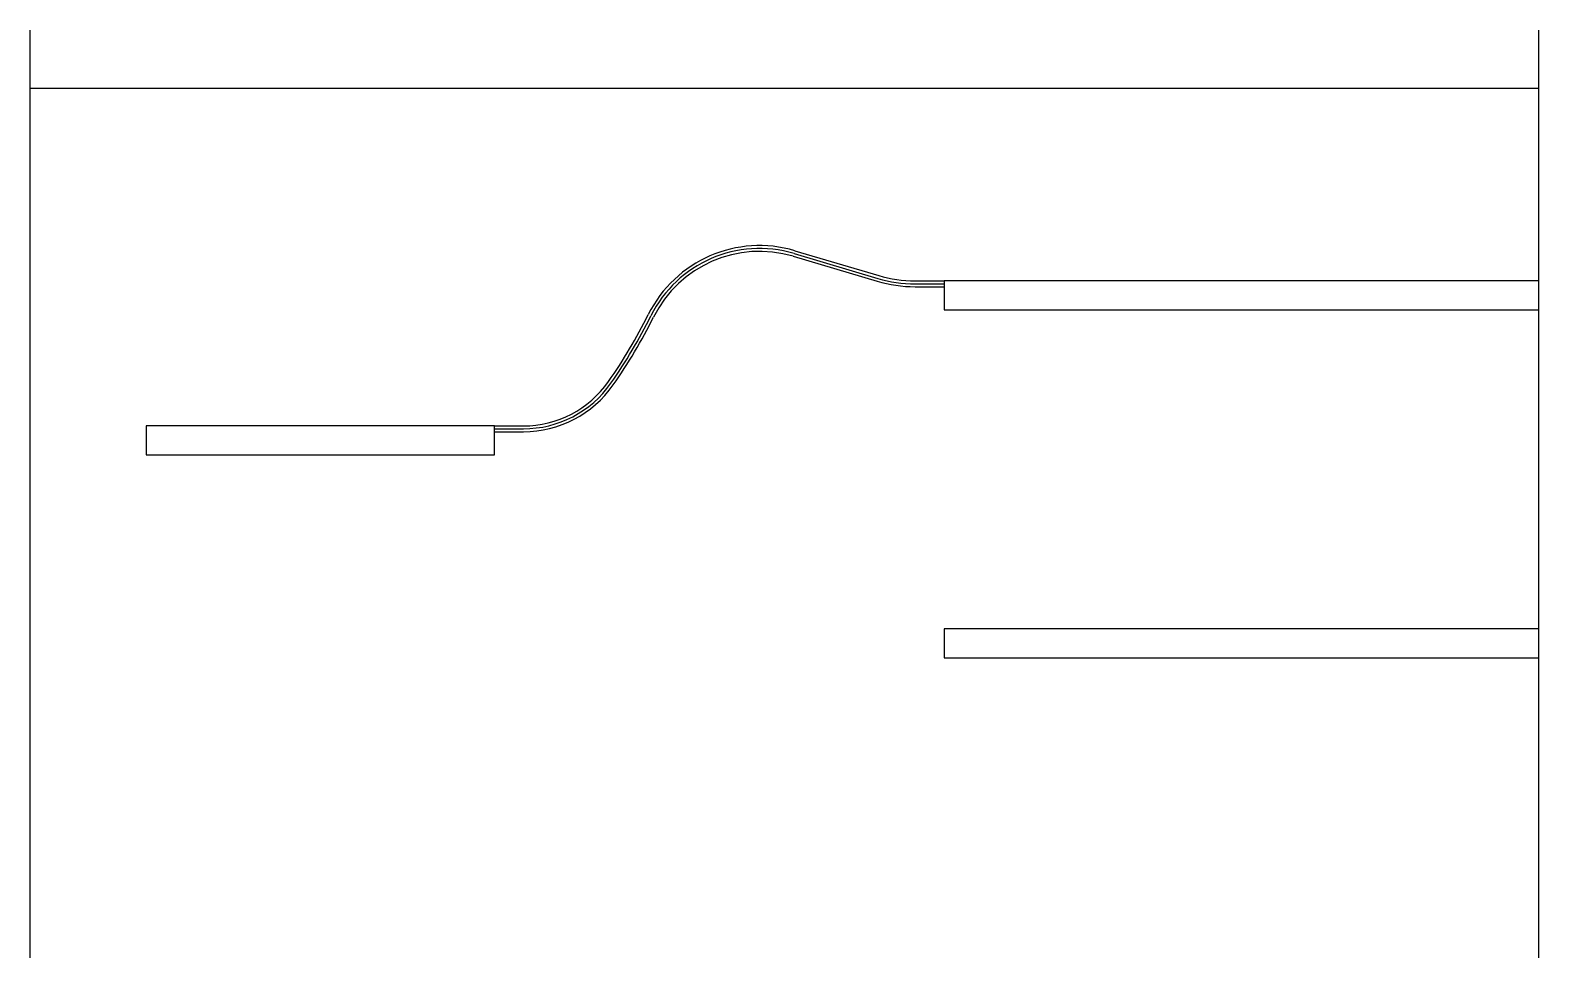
# Model space of a CAD drawing. Header units: metres. Extents: x 0 to 52, y -30 to 2.
import ezdxf

# ---------------------------------------------------------------- set-up
doc = ezdxf.new("R2010")
doc.units = ezdxf.units.M

msp = doc.modelspace()

# ---------------------------------------------------------------- linework, layer by layer
at = {"layer": 'FLEX_CARA_A'}
for p, q in [((26.3613, -5.6089), (29.2478, -6.4677)), ((30.5, -6.65), (31.5, -6.65)), ((16, -11.65), (17, -11.65))]:
    msp.add_line(p, q, dxfattribs=at)
for centre, radius, start, end in [((25.1407, -9.7117), 4.2805, 73.4316, 153.6263), ((30.5, -2.2587), 4.3913, -106.5684, -90), ((5.2743, 0.1388), 17.8939, -34.9912, -26.3737), ((17, -8.069), 3.581, -90, -34.9912)]:
    msp.add_arc(centre, radius, start, end, dxfattribs=at)
at = {"layer": 'FLEX_CARA_B'}
for p, q in [((26.3043, -5.8006), (29.1908, -6.6594)), ((30.5, -6.85), (31.5, -6.85)), ((16, -11.85), (17, -11.85))]:
    msp.add_line(p, q, dxfattribs=at)
for centre, radius, start, end in [((25.1407, -9.7117), 4.0805, 73.4316, 153.6263), ((30.5, -2.2587), 4.5913, -106.5684, -90), ((5.2743, 0.1388), 18.0939, -34.9912, -26.3737), ((17, -8.069), 3.781, -90, -34.9912)]:
    msp.add_arc(centre, radius, start, end, dxfattribs=at)
at = {"layer": 'FLEX_LINEA_MEDIA'}
for p, q in [((26.3328, -5.7048), (29.2193, -6.5635)), ((30.5, -6.75), (31.5, -6.75)), ((16, -11.75), (17, -11.75))]:
    msp.add_line(p, q, dxfattribs=at)
for centre, radius, start, end in [((25.1407, -9.7117), 4.1805, 73.4316, 153.6263), ((30.5, -2.2587), 4.4913, -106.5684, -90), ((5.2743, 0.1388), 17.9939, -34.9912, -26.3737), ((17, -8.069), 3.681, -90, -34.9912)]:
    msp.add_arc(centre, radius, start, end, dxfattribs=at)
at = {"layer": 'LIMITE_52'}
for p, q in [((0, -30), (0, 2)), ((52, -30), (52, 2))]:
    msp.add_line(p, q, dxfattribs=at)
at = {"layer": 'PANEL'}
msp.add_line((0, 0), (52, 0), dxfattribs=at)
at = {"layer": 'PESTANA_FIJA'}
for p, q in [((16, -11.65), (4, -11.65)), ((4, -11.65), (4, -12.65)), ((16, -12.65), (16, -11.65)), ((4, -12.65), (16, -12.65))]:
    msp.add_line(p, q, dxfattribs=at)
at = {"layer": 'PLACA_CONECTOR_NOMINAL'}
for p, q in [((52, -6.65), (31.5, -6.65)), ((31.5, -6.65), (31.5, -7.65)), ((52, -7.65), (52, -6.65)), ((31.5, -7.65), (52, -7.65))]:
    msp.add_line(p, q, dxfattribs=at)
at = {"layer": 'PLACA_CONECTOR_RETRAIDA'}
for p, q in [((52, -18.65), (31.5, -18.65)), ((31.5, -18.65), (31.5, -19.65)), ((52, -19.65), (52, -18.65)), ((31.5, -19.65), (52, -19.65))]:
    msp.add_line(p, q, dxfattribs=at)

doc.saveas('drawing.dxf')
